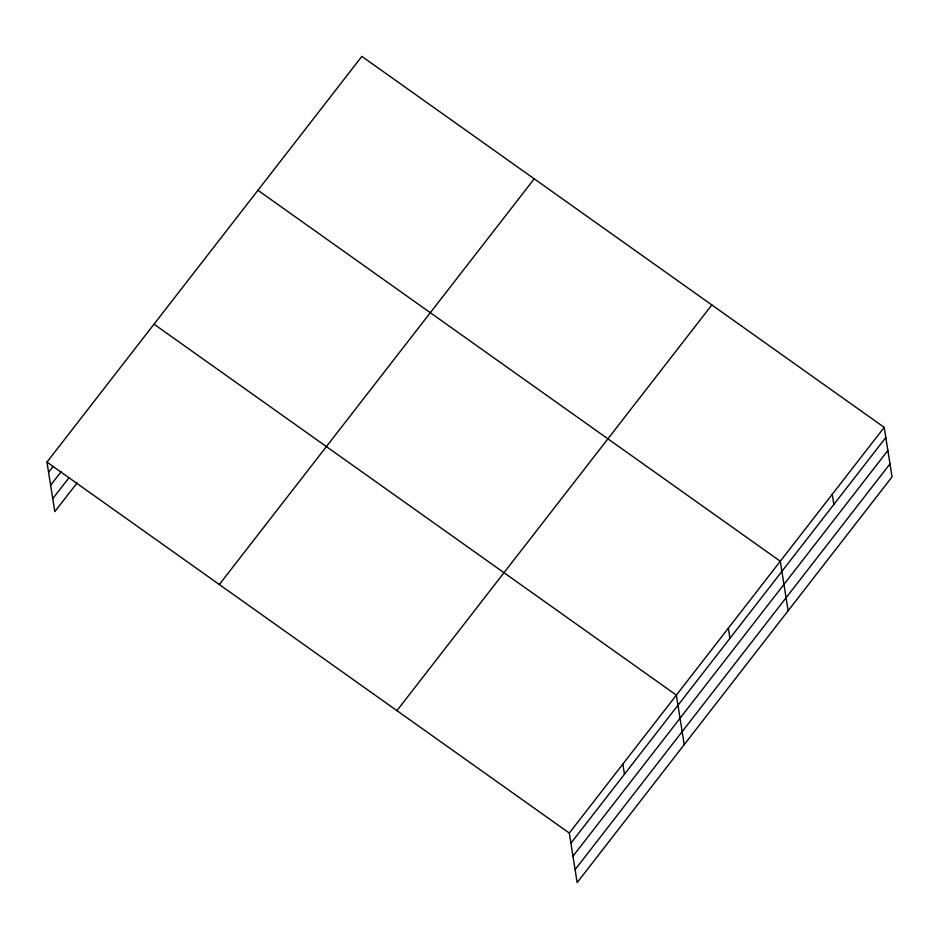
<?xml version="1.0" encoding="UTF-8"?>
<svg xmlns="http://www.w3.org/2000/svg" width="939" height="939" viewBox="0 0 939 939"><rect width="100%" height="100%" fill="white"/><g stroke="black" fill="none" stroke-linecap="round" stroke-linejoin="round"><path stroke-width="1.41" d="M46.95 462.117L361.855 56.41L884.209 427.362L892.05 476.883L577.145 882.59L569.304 833.057L46.95 462.117L54.791 511.638L77.104 482.904M48.558 472.258L53.018 466.507M50.612 485.252L61.317 471.46M52.737 498.644L68.793 477.951M219.327 584.528L534.232 178.821M396.927 710.647L711.832 304.94M569.304 833.057L884.209 427.362M570.912 843.199L885.817 437.504M572.966 856.204L887.871 450.497M575.091 869.596L889.996 463.889M257.932 190.288L780.286 561.24L788.126 610.773M154.019 324.178L676.373 695.118L684.214 744.65M832.247 494.301L833.855 504.443M728.324 628.179L729.932 638.32M622.839 764.088L624.447 774.229"/></g></svg>
